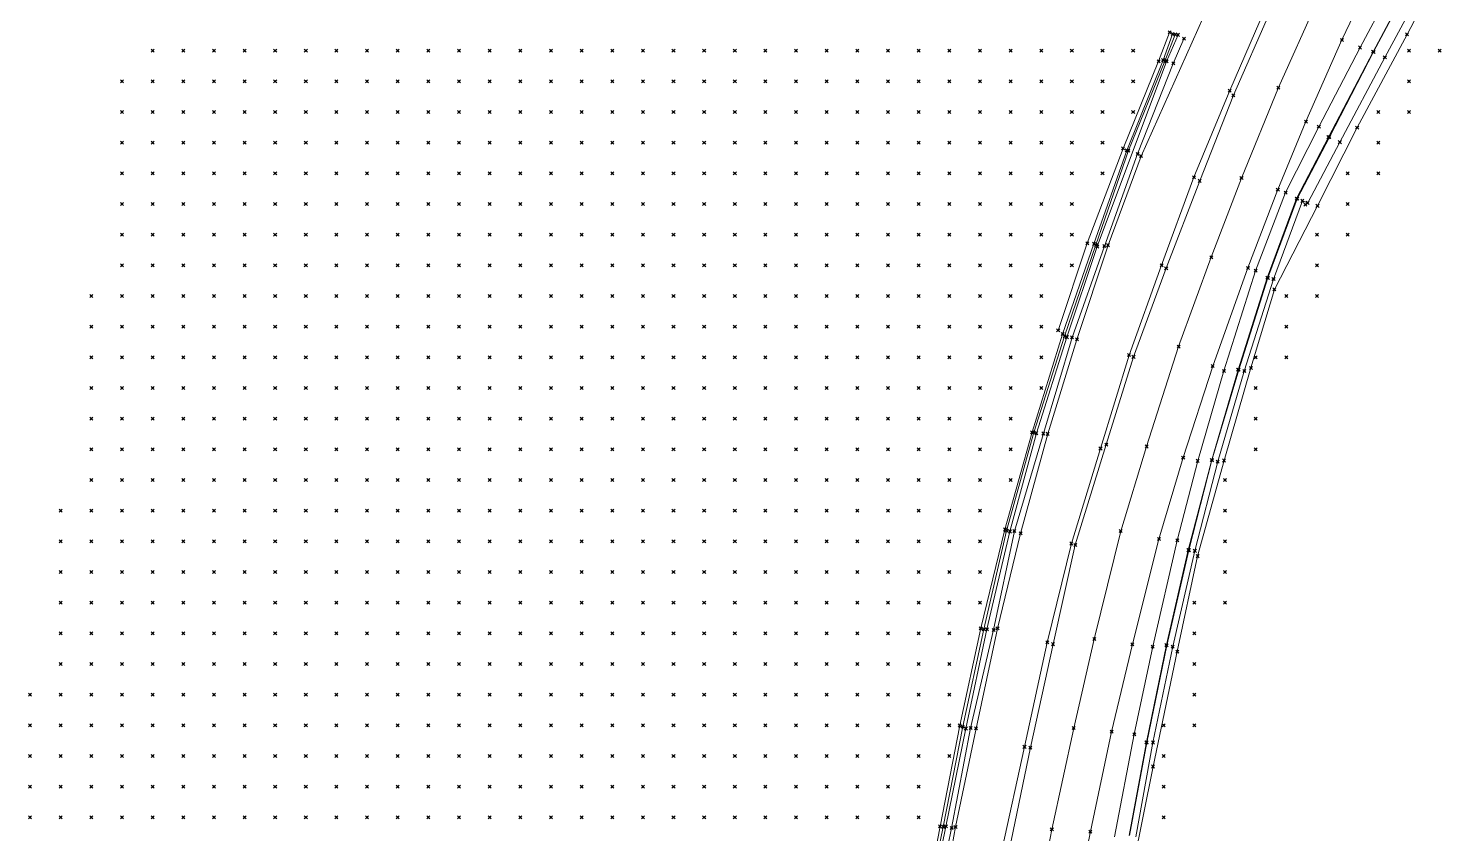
# Model space of a CAD drawing. Header units: metres. Extents: x 441556 to 446409, y 432338 to 461058.
# Drawn here: x 441587.9 to 441727.5, y 453490.2 to 453569 of the extents above; entities that cross this region are included whole.
import ezdxf

# ---------------------------------------------------------------- set-up
doc = ezdxf.new("R2010")
doc.units = ezdxf.units.M
doc.header["$MEASUREMENT"] = 0
doc.header["$PDMODE"] = 35
doc.header["$PDSIZE"] = 0.15
for name, color, linetype, lineweight in [('DTM-BRE-RevN_GRP_ CAROSABIL', 2, 'Continuous', 0), ('DTM-BRE-RevN_GRP_ACOSTAMENT', 2, 'Continuous', 0), ('DTM-BRE-RevN_GRP_AX', 2, 'Continuous', 0), ('DTM-BRE-RevN_GRP_PARAPET METALIC', 2, 'Continuous', 0), ('DTM-BRE-RevN_GRP_PARAPET NEW JERSEY', 2, 'Continuous', 0), ('DTM-BRE-RevN_GRP_SANT BETON JOS', 2, 'Continuous', 0), ('DTM-BRE-RevN_GRP_SANT BETON SUS', 2, 'Continuous', 0), ('DTM-BRE-RevN_GRP_ZID SPRIJIN JOS', 2, 'Continuous', 0), ('DTM-BRE-RevN_GRP_ZID SPRIJIN SUS', 2, 'Continuous', 0), ('DTM-NOK-RevN_LIDAR_co_lidar', 91, 'Continuous', 0), ('DTM-NOK-RevN_RTK', 32, 'Continuous', 0)]:
    doc.layers.add(name, color=color, linetype=linetype, lineweight=lineweight)

msp = doc.modelspace()

# ---------------------------------------------------------------- linework, layer by layer
at = {"layer": 'DTM-BRE-RevN_GRP_ CAROSABIL'}
for p, q in [((441716.497, 453567.84, 359.04), (441720.9, 453577.117, 358.994)), ((441702.962, 453570.106, 359.454), (441696.843, 453556.482, 359.517)), ((441712.974, 453559.852, 359.06), (441716.497, 453567.84, 359.04)), ((441710.23, 453553.204, 359.054), (441712.974, 453559.852, 359.06)), ((441696.843, 453556.482, 359.517), (441693.608, 453547.775, 359.558)), ((441707.301, 453545.543, 359.132), (441710.23, 453553.204, 359.054)), ((441693.608, 453547.775, 359.558), (441690.563, 453538.56, 359.536)), ((441703.855, 453535.948, 359.117), (441707.301, 453545.543, 359.132)), ((441690.563, 453538.56, 359.536), (441687.708, 453529.325, 359.523)), ((441700.962, 453526.995, 359.115), (441703.855, 453535.948, 359.117)), ((441687.708, 453529.325, 359.523), (441685.056, 453519.589, 359.454)), ((441698.588, 453519.03, 359.092), (441700.962, 453526.995, 359.115)), ((441685.056, 453519.589, 359.454), (441682.787, 453510.292, 359.471)), ((441695.994, 453508.745, 359.103), (441698.588, 453519.03, 359.092)), ((441682.787, 453510.292, 359.471), (441680.69, 453500.511, 359.333)), ((441693.962, 453500.194, 359.023), (441695.994, 453508.745, 359.103)), ((441680.69, 453500.511, 359.333), (441678.678, 453490.878, 359.367)), ((441691.884, 453490.428, 359.016), (441693.962, 453500.194, 359.023)), ((441678.678, 453490.878, 359.367), (441676.934, 453481.348, 359.36)), ((441690.193, 453482.129, 358.922), (441691.884, 453490.428, 359.016))]:
    msp.add_line(p, q, dxfattribs=at)
at = {"layer": 'DTM-BRE-RevN_GRP_ACOSTAMENT'}
for p, q in [((441719.557, 453566.685, 358.954), (441723.926, 453574.877, 358.939)), ((441715.186, 453558.333, 359.01), (441719.557, 453566.685, 358.954)), ((441712.064, 453552.333, 359.017), (441715.186, 453558.333, 359.01)), ((441709.194, 453544.591, 359.063), (441712.064, 453552.333, 359.017)), ((441706.347, 453535.585, 359.08), (441709.194, 453544.591, 359.063)), ((441703.766, 453526.769, 359.041), (441706.347, 453535.585, 359.08)), ((441701.468, 453517.943, 359.007), (441703.766, 453526.769, 359.041)), ((441699.32, 453508.683, 358.963), (441701.468, 453517.943, 359.007)), ((441697.375, 453499.161, 358.926), (441699.32, 453508.683, 358.963)), ((441695.691, 453490.054, 358.897), (441697.375, 453499.161, 358.926))]:
    msp.add_line(p, q, dxfattribs=at)
at = {"layer": 'DTM-BRE-RevN_GRP_AX'}
for p, q in [((441710.29, 453563.188, 359.18), (441714.031, 453571.539, 359.164)), ((441706.671, 453554.339, 359.203), (441710.29, 453563.188, 359.18)), ((441703.71, 453546.596, 359.201), (441706.671, 453554.339, 359.203)), ((441700.51, 453537.854, 359.192), (441703.71, 453546.596, 359.201)), ((441697.385, 453528.083, 359.159), (441700.51, 453537.854, 359.192)), ((441694.848, 453519.812, 359.137), (441697.385, 453528.083, 359.159)), ((441692.264, 453509.251, 359.107), (441694.848, 453519.812, 359.137)), ((441690.248, 453500.546, 359.086), (441692.264, 453509.251, 359.107)), ((441688.107, 453490.638, 359.042), (441690.248, 453500.546, 359.086)), ((441686.464, 453482.139, 359.017), (441688.107, 453490.638, 359.042))]:
    msp.add_line(p, q, dxfattribs=at)
at = {"layer": 'DTM-BRE-RevN_GRP_PARAPET METALIC'}
for p, q in [((441718.283, 453567.101, 358.986), (441723.036, 453575.961, 358.938)), ((441714.24, 453559.351, 359.013), (441718.283, 453567.101, 358.986)), ((441710.991, 453552.92, 359.037), (441714.24, 453559.351, 359.013)), ((441708.056, 453545.271, 359.091), (441710.991, 453552.92, 359.037)), ((441704.947, 453535.48, 359.08), (441708.056, 453545.271, 359.091)), ((441702.393, 453526.684, 359.077), (441704.947, 453535.48, 359.08)), ((441700.39, 453518.895, 359.045), (441702.393, 453526.684, 359.077)), ((441697.979, 453508.509, 359.019), (441700.39, 453518.895, 359.045)), ((441696.177, 453499.939, 358.963), (441697.979, 453508.509, 359.019)), ((441694.238, 453489.92, 358.93), (441696.177, 453499.939, 358.963))]:
    msp.add_line(p, q, dxfattribs=at)
at = {"layer": 'DTM-BRE-RevN_GRP_PARAPET NEW JERSEY'}
for p, q in [((441709.001, 453570.882, 359.292), (441705.526, 453562.887, 359.314)), ((441705.885, 453562.429, 359.299), (441709.445, 453570.541, 359.263)), ((441705.526, 453562.887, 359.314), (441702.017, 453554.418, 359.33)), ((441702.578, 453554.065, 359.326), (441705.885, 453562.429, 359.299)), ((441702.017, 453554.418, 359.33), (441698.85, 453545.811, 359.701)), ((441699.297, 453545.515, 359.656), (441702.578, 453554.065, 359.326)), ((441698.85, 453545.811, 359.701), (441695.664, 453537.025, 359.337)), ((441696.102, 453536.852, 359.293), (441699.297, 453545.515, 359.656)), ((441695.664, 453537.025, 359.337), (441692.868, 453527.89, 359.806)), ((441693.434, 453528.264, 359.301), (441696.102, 453536.852, 359.293)), ((441692.868, 453527.89, 359.806), (441690.022, 453518.598, 358.966)), ((441690.396, 453518.462, 358.969), (441693.434, 453528.264, 359.301)), ((441690.022, 453518.598, 358.966), (441687.654, 453508.921, 359.191)), ((441688.227, 453508.755, 359.193), (441690.396, 453518.462, 358.969)), ((441687.654, 453508.921, 359.191), (441685.432, 453498.714, 359.208)), ((441686.005, 453498.635, 359.175), (441688.227, 453508.755, 359.193)), ((441685.432, 453498.714, 359.208), (441683.26, 453488.749, 359.153)), ((441683.926, 453488.589, 359.131), (441686.005, 453498.635, 359.175))]:
    msp.add_line(p, q, dxfattribs=at)
at = {"layer": 'DTM-BRE-RevN_GRP_SANT BETON JOS'}
for p, q in [((441700.461, 453568.341, 359.296), (441699.346, 453565.745, 359.196)), ((441699.346, 453565.745, 359.196), (441692.559, 453547.634, 359.264)), ((441692.559, 453547.634, 359.264), (441689.573, 453538.774, 359.229)), ((441689.573, 453538.774, 359.229), (441686.599, 453529.387, 359.185)), ((441686.599, 453529.387, 359.185), (441684.003, 453519.768, 359.191)), ((441684.003, 453519.768, 359.191), (441681.754, 453510.206, 359.191)), ((441681.754, 453510.206, 359.191), (441679.686, 453500.502, 359.102)), ((441679.686, 453500.502, 359.102), (441677.729, 453490.932, 359.12)), ((441677.729, 453490.932, 359.12), (441675.745, 453481.274, 358.918))]:
    msp.add_line(p, q, dxfattribs=at)
at = {"layer": 'DTM-BRE-RevN_GRP_SANT BETON SUS'}
for p, q in [((441700.195, 453568.374, 359.45), (441699.18, 453565.78, 359.399)), ((441701.037, 453567.957, 359.373), (441700, 453565.548, 359.363)), ((441699.18, 453565.78, 359.399), (441695.608, 453557.015, 359.435)), ((441700, 453565.548, 359.363), (441696.506, 453556.69, 359.357)), ((441695.608, 453557.015, 359.435), (441692.421, 453547.796, 359.479)), ((441696.506, 453556.69, 359.357), (441693.254, 453547.688, 359.419)), ((441692.421, 453547.796, 359.479), (441689.359, 453538.867, 359.436)), ((441693.254, 453547.688, 359.419), (441690.089, 453538.75, 359.389)), ((441689.359, 453538.867, 359.436), (441686.331, 453529.467, 359.306)), ((441690.089, 453538.75, 359.389), (441687.285, 453529.352, 359.437)), ((441686.331, 453529.467, 359.306), (441683.679, 453519.844, 359.391)), ((441687.285, 453529.352, 359.437), (441684.445, 453519.812, 359.348)), ((441683.679, 453519.844, 359.391), (441681.45, 453510.206, 359.358)), ((441684.445, 453519.812, 359.348), (441682.406, 453510.15, 359.349)), ((441681.45, 453510.206, 359.358), (441679.383, 453500.693, 359.289)), ((441682.406, 453510.15, 359.349), (441680.161, 453500.546, 359.274)), ((441679.383, 453500.693, 359.289), (441677.481, 453490.89, 359.241)), ((441680.161, 453500.546, 359.274), (441678.299, 453490.764, 359.283)), ((441677.481, 453490.89, 359.241), (441675.432, 453481.299, 359.136)), ((441678.299, 453490.764, 359.283), (441676.331, 453481.363, 359.148))]:
    msp.add_line(p, q, dxfattribs=at)
at = {"layer": 'DTM-BRE-RevN_GRP_ZID SPRIJIN JOS'}
for p, q in [((441722.877, 453568.381, 355.11), (441727.52, 453577.179, 355.051)), ((441699.932, 453568.415, 359.448), (441699.002, 453565.881, 359.444)), ((441717.996, 453559.275, 355.076), (441722.877, 453568.381, 355.11)), ((441699.002, 453565.881, 359.444), (441695.44, 453557.047, 359.43)), ((441714.11, 453551.62, 355.192), (441717.996, 453559.275, 355.076)), ((441695.44, 453557.047, 359.43), (441692.228, 453547.904, 359.476)), ((441709.891, 453543.451, 355.913), (441714.11, 453551.62, 355.192)), ((441692.228, 453547.904, 359.476), (441689.164, 453539.079, 359.427)), ((441707.592, 453535.763, 355.817), (441709.891, 453543.451, 355.913)), ((441689.164, 453539.079, 359.427), (441686.18, 453529.474, 359.347)), ((441704.97, 453526.716, 355.865), (441707.592, 453535.763, 355.817)), ((441686.18, 453529.474, 359.347), (441683.52, 453519.968, 359.409)), ((441702.374, 453517.357, 355.681), (441704.97, 453526.716, 355.865)), ((441683.52, 453519.968, 359.409), (441681.148, 453510.311, 359.326)), ((441700.381, 453508.023, 355.143), (441702.374, 453517.357, 355.681)), ((441681.148, 453510.311, 359.326), (441679.089, 453500.799, 359.351)), ((441698.01, 453496.788, 355.215), (441700.381, 453508.023, 355.143)), ((441679.089, 453500.799, 359.351), (441677.167, 453490.934, 359.294)), ((441695.959, 453486.563, 355.182), (441698.01, 453496.788, 355.215)), ((441677.167, 453490.934, 359.294), (441673.637, 453472.448, 359.171))]:
    msp.add_line(p, q, dxfattribs=at)
at = {"layer": 'DTM-BRE-RevN_GRP_ZID SPRIJIN SUS'}
for p, q in [((441719.602, 453566.671, 359.169), (441723.951, 453574.858, 359.145)), ((441725.097, 453574.293, 359.151), (441720.7, 453566.14, 359.175)), ((441699.64, 453568.583, 360.933), (441698.556, 453565.758, 361.22)), ((441715.275, 453558.351, 359.189), (441719.602, 453566.671, 359.169)), ((441698.556, 453565.758, 361.22), (441695.085, 453557.233, 361.631)), ((441720.7, 453566.14, 359.175), (441716.295, 453557.847, 359.213)), ((441712.121, 453552.319, 359.179), (441715.275, 453558.351, 359.189)), ((441716.295, 453557.847, 359.213), (441713.152, 453551.911, 359.198)), ((441695.085, 453557.233, 361.631), (441691.577, 453547.956, 362.232)), ((441709.25, 453544.565, 359.23), (441712.121, 453552.319, 359.179)), ((441712.628, 453552.108, 359.175), (441709.804, 453544.452, 359.221)), ((441713.152, 453551.911, 359.198), (441712.628, 453552.108, 359.175)), ((441691.577, 453547.956, 362.232), (441688.728, 453539.433, 362.563)), ((441706.4, 453535.596, 359.205), (441709.25, 453544.565, 359.23)), ((441709.804, 453544.452, 359.221), (441706.943, 453535.458, 359.215)), ((441703.78, 453526.733, 359.183), (441706.4, 453535.596, 359.205)), ((441706.943, 453535.458, 359.215), (441704.343, 453526.607, 359.172)), ((441701.527, 453517.944, 359.152), (441703.78, 453526.733, 359.183)), ((441704.343, 453526.607, 359.172), (441702.102, 453517.877, 359.154)), ((441699.358, 453508.632, 359.134), (441701.527, 453517.944, 359.152)), ((441702.102, 453517.877, 359.154), (441699.941, 453508.517, 359.135)), ((441697.396, 453499.135, 359.081), (441699.358, 453508.632, 359.134)), ((441699.941, 453508.517, 359.135), (441698.009, 453499.135, 359.124)), ((441695.711, 453490.043, 359.114), (441697.396, 453499.135, 359.081)), ((441698.009, 453499.135, 359.124), (441696.314, 453489.906, 359.117))]:
    msp.add_line(p, q, dxfattribs=at)
at = {"layer": 'DTM-NOK-RevN_LIDAR_co_lidar'}
for p in [(441600.088, 453566.804, 435.818), (441603.087, 453566.804, 433.424), (441606.087, 453566.804, 430.853), (441609.086, 453566.804, 428.415), (441612.085, 453566.804, 425.805), (441615.085, 453566.804, 423.081), (441618.084, 453566.804, 420.482), (441621.083, 453566.804, 417.955), (441624.083, 453566.804, 416.077), (441627.082, 453566.804, 412.821), (441630.081, 453566.804, 410.136), (441633.081, 453566.804, 407.99), (441636.08, 453566.804, 404.647), (441639.079, 453566.804, 400.775), (441642.079, 453566.804, 398.36), (441645.078, 453566.804, 395.87), (441648.078, 453566.804, 393.736), (441651.077, 453566.804, 391.645), (441654.076, 453566.804, 389.333), (441657.076, 453566.804, 387.111), (441660.075, 453566.804, 385.078), (441663.074, 453566.804, 383.077), (441666.074, 453566.804, 381.085), (441669.073, 453566.804, 379.14), (441672.072, 453566.804, 377.201), (441675.072, 453566.804, 375.18), (441678.071, 453566.804, 373.007), (441681.07, 453566.804, 370.992), (441684.07, 453566.804, 369.209), (441687.069, 453566.804, 367.187), (441690.068, 453566.804, 365.324), (441693.068, 453566.804, 363.5), (441696.067, 453566.804, 361.955), (441723.061, 453566.804, 355.68), (441726.06, 453566.804, 354.916), (441597.089, 453563.805, 437.537), (441600.088, 453563.805, 435.259), (441603.087, 453563.805, 432.875), (441606.087, 453563.805, 430.282), (441609.086, 453563.805, 427.992), (441612.085, 453563.805, 425.64), (441615.085, 453563.805, 423.411), (441618.084, 453563.805, 421.396), (441621.083, 453563.805, 418.619), (441624.083, 453563.805, 416.887), (441627.082, 453563.805, 412.605), (441630.081, 453563.805, 409.691), (441633.081, 453563.805, 407.767), (441636.08, 453563.805, 404.493), (441639.079, 453563.805, 400.686), (441642.079, 453563.805, 398.319), (441645.078, 453563.805, 395.911), (441648.078, 453563.805, 393.563), (441651.077, 453563.805, 391.158), (441654.076, 453563.805, 388.799), (441657.076, 453563.805, 386.643), (441660.075, 453563.805, 384.538), (441663.074, 453563.805, 382.412), (441666.074, 453563.805, 380.344), (441669.073, 453563.805, 378.38), (441672.072, 453563.805, 376.511), (441675.072, 453563.805, 374.596), (441678.071, 453563.805, 372.723), (441681.07, 453563.805, 370.99), (441684.07, 453563.805, 369.255), (441687.069, 453563.805, 367.385), (441690.068, 453563.805, 365.699), (441693.068, 453563.805, 363.627), (441696.067, 453563.805, 361.763), (441723.061, 453563.805, 354.997), (441597.089, 453560.805, 436.955), (441600.088, 453560.805, 434.549), (441603.087, 453560.805, 432.069), (441606.087, 453560.805, 429.735), (441609.086, 453560.805, 427.532), (441612.085, 453560.805, 425.3), (441615.085, 453560.805, 423.186), (441618.084, 453560.805, 420.989), (441621.083, 453560.805, 418.587), (441624.083, 453560.805, 417.061), (441627.082, 453560.805, 412.727), (441630.081, 453560.805, 410.183), (441633.081, 453560.805, 408.333), (441636.08, 453560.805, 405.749), (441639.079, 453560.805, 401.881), (441642.079, 453560.805, 399.731), (441645.078, 453560.805, 397.108), (441648.078, 453560.805, 394.353), (441651.077, 453560.805, 391.621), (441654.076, 453560.805, 389.202), (441657.076, 453560.805, 387.035), (441660.075, 453560.805, 384.805), (441663.074, 453560.805, 382.592), (441666.074, 453560.805, 380.431), (441669.073, 453560.805, 378.249), (441672.072, 453560.805, 376.231), (441675.072, 453560.805, 374.319), (441678.071, 453560.805, 372.52), (441681.07, 453560.805, 370.829), (441684.07, 453560.805, 369.205), (441687.069, 453560.805, 367.614), (441690.068, 453560.805, 365.997), (441693.068, 453560.805, 363.298), (441696.067, 453560.805, 361.113), (441720.062, 453560.805, 355.442), (441723.061, 453560.805, 354.845), (441597.089, 453557.806, 436.646), (441600.088, 453557.806, 434.271), (441603.087, 453557.806, 431.845), (441606.087, 453557.806, 429.535), (441609.086, 453557.806, 427.127), (441612.085, 453557.806, 424.953), (441615.085, 453557.806, 422.977), (441618.084, 453557.806, 420.898), (441621.083, 453557.806, 418.309), (441624.083, 453557.806, 415.529), (441627.082, 453557.806, 413.392), (441630.081, 453557.806, 410.35), (441633.081, 453557.806, 408.216), (441636.08, 453557.806, 405.894), (441639.079, 453557.806, 403.085), (441642.079, 453557.806, 400.189), (441645.078, 453557.806, 397.379), (441648.078, 453557.806, 394.488), (441651.077, 453557.806, 391.788), (441654.076, 453557.806, 389.417), (441657.076, 453557.806, 387.198), (441660.075, 453557.806, 384.966), (441663.074, 453557.806, 382.855), (441666.074, 453557.806, 380.629), (441669.073, 453557.806, 378.233), (441672.072, 453557.806, 376.155), (441675.072, 453557.806, 374.026), (441678.071, 453557.806, 372.179), (441681.07, 453557.806, 370.386), (441684.07, 453557.806, 368.667), (441687.069, 453557.806, 367.043), (441690.068, 453557.806, 365.553), (441693.068, 453557.806, 362.912), (441720.062, 453557.806, 354.919), (441597.089, 453554.807, 436.666), (441600.088, 453554.807, 434.12), (441603.087, 453554.807, 431.546), (441606.087, 453554.807, 429.075), (441609.086, 453554.807, 426.82), (441612.085, 453554.807, 424.719), (441615.085, 453554.807, 422.526), (441618.084, 453554.807, 420.269), (441621.083, 453554.807, 418.335), (441624.083, 453554.807, 415.646), (441627.082, 453554.807, 412.378), (441630.081, 453554.807, 409.83), (441633.081, 453554.807, 407.824), (441636.08, 453554.807, 405.113), (441639.079, 453554.807, 402.21), (441642.079, 453554.807, 399.423), (441645.078, 453554.807, 396.621), (441648.078, 453554.807, 393.871), (441651.077, 453554.807, 391.391), (441654.076, 453554.807, 389.138), (441657.076, 453554.807, 386.812), (441660.075, 453554.807, 384.458), (441663.074, 453554.807, 382.282), (441666.074, 453554.807, 380.137), (441669.073, 453554.807, 377.947), (441672.072, 453554.807, 375.846), (441675.072, 453554.807, 373.697), (441678.071, 453554.807, 371.662), (441681.07, 453554.807, 369.641), (441684.07, 453554.807, 367.819), (441687.069, 453554.807, 366.306), (441690.068, 453554.807, 364.846), (441693.068, 453554.807, 361.988), (441717.062, 453554.807, 355.413), (441720.062, 453554.807, 354.809), (441597.089, 453551.807, 436.867), (441600.088, 453551.807, 434.255), (441603.087, 453551.807, 431.788), (441606.087, 453551.807, 429.135), (441609.086, 453551.807, 426.662), (441612.085, 453551.807, 424.484), (441615.085, 453551.807, 421.97), (441618.084, 453551.807, 419.615), (441621.083, 453551.807, 417.436), (441624.083, 453551.807, 414.299), (441627.082, 453551.807, 411.769), (441630.081, 453551.807, 409.188), (441633.081, 453551.807, 406.964), (441636.08, 453551.807, 404.168), (441639.079, 453551.807, 401.438), (441642.079, 453551.807, 398.549), (441645.078, 453551.807, 395.844), (441648.078, 453551.807, 393.394), (441651.077, 453551.807, 391.002), (441654.076, 453551.807, 388.719), (441657.076, 453551.807, 386.404), (441660.075, 453551.807, 384.11), (441663.074, 453551.807, 381.863), (441666.074, 453551.807, 379.713), (441669.073, 453551.807, 377.658), (441672.072, 453551.807, 375.412), (441675.072, 453551.807, 373.242), (441678.071, 453551.807, 371.073), (441681.07, 453551.807, 368.993), (441684.07, 453551.807, 367.1), (441687.069, 453551.807, 365.613), (441690.068, 453551.807, 363.946), (441717.062, 453551.807, 354.918), (441597.089, 453548.808, 436.853), (441600.088, 453548.808, 434.231), (441603.087, 453548.808, 431.767), (441606.087, 453548.808, 429.006), (441609.086, 453548.808, 426.556), (441612.085, 453548.808, 424.246), (441615.085, 453548.808, 421.958), (441618.084, 453548.808, 419.552), (441621.083, 453548.808, 416.72), (441624.083, 453548.808, 414.213), (441627.082, 453548.808, 411.759), (441630.081, 453548.808, 408.944), (441633.081, 453548.808, 406.449), (441636.08, 453548.808, 403.463), (441639.079, 453548.808, 400.469), (441642.079, 453548.808, 397.871), (441645.078, 453548.808, 395.257), (441648.078, 453548.808, 392.713), (441651.077, 453548.808, 390.502), (441654.076, 453548.808, 388.225), (441657.076, 453548.808, 385.945), (441660.075, 453548.808, 383.678), (441663.074, 453548.808, 381.486), (441666.074, 453548.808, 379.471), (441669.073, 453548.808, 377.278), (441672.072, 453548.808, 374.943), (441675.072, 453548.808, 372.821), (441678.071, 453548.808, 370.552), (441681.07, 453548.808, 368.466), (441684.07, 453548.808, 366.68), (441687.069, 453548.808, 364.821), (441690.068, 453548.808, 363.09), (441714.063, 453548.808, 355.553), (441717.062, 453548.808, 354.901), (441597.089, 453545.809, 436.938), (441600.088, 453545.809, 434.298), (441603.087, 453545.809, 431.419), (441606.087, 453545.809, 428.606), (441609.086, 453545.809, 426.212), (441612.085, 453545.809, 423.948), (441615.085, 453545.809, 421.6), (441618.084, 453545.809, 419.03), (441621.083, 453545.809, 415.998), (441624.083, 453545.809, 413.12), (441627.082, 453545.809, 411.11), (441630.081, 453545.809, 408.296), (441633.081, 453545.809, 405.617), (441636.08, 453545.809, 403.023), (441639.079, 453545.809, 400.064), (441642.079, 453545.809, 397.612), (441645.078, 453545.809, 394.785), (441648.078, 453545.809, 392.472), (441651.077, 453545.809, 390.21), (441654.076, 453545.809, 387.809), (441657.076, 453545.809, 385.408), (441660.075, 453545.809, 383.192), (441663.074, 453545.809, 380.979), (441666.074, 453545.809, 378.816), (441669.073, 453545.809, 376.756), (441672.072, 453545.809, 374.451), (441675.072, 453545.809, 372.412), (441678.071, 453545.809, 370.203), (441681.07, 453545.809, 368.202), (441684.07, 453545.809, 366.228), (441687.069, 453545.809, 364.327), (441690.068, 453545.809, 361.428), (441714.063, 453545.809, 355.163), (441594.089, 453542.809, 439.535), (441597.089, 453542.809, 436.96), (441600.088, 453542.809, 434.111), (441603.087, 453542.809, 431.617), (441606.087, 453542.809, 428.966), (441609.086, 453542.809, 426.019), (441612.085, 453542.809, 423.586), (441615.085, 453542.809, 421.251), (441618.084, 453542.809, 418.666), (441621.083, 453542.809, 415.827), (441624.083, 453542.809, 412.863), (441627.082, 453542.809, 410.782), (441630.081, 453542.809, 408.131), (441633.081, 453542.809, 405.705), (441636.08, 453542.809, 402.731), (441639.079, 453542.809, 400.095), (441642.079, 453542.809, 397.216), (441645.078, 453542.809, 394.419), (441648.078, 453542.809, 391.96), (441651.077, 453542.809, 389.633), (441654.076, 453542.809, 387.474), (441657.076, 453542.809, 385.229), (441660.075, 453542.809, 382.922), (441663.074, 453542.809, 380.7), (441666.074, 453542.809, 378.439), (441669.073, 453542.809, 376.188), (441672.072, 453542.809, 374.057), (441675.072, 453542.809, 371.923), (441678.071, 453542.809, 369.733), (441681.07, 453542.809, 367.661), (441684.07, 453542.809, 365.893), (441687.069, 453542.809, 363.966), (441711.064, 453542.809, 355.871), (441714.063, 453542.809, 354.983), (441594.089, 453539.81, 439.431), (441597.089, 453539.81, 436.787), (441600.088, 453539.81, 434.105), (441603.087, 453539.81, 431.323), (441606.087, 453539.81, 428.813), (441609.086, 453539.81, 426.1), (441612.085, 453539.81, 423.414), (441615.085, 453539.81, 421.269), (441618.084, 453539.81, 419.57), (441621.083, 453539.81, 416.319), (441624.083, 453539.81, 411.744), (441627.082, 453539.81, 410.489), (441630.081, 453539.81, 407.93), (441633.081, 453539.81, 405.001), (441636.08, 453539.81, 402.495), (441639.079, 453539.81, 399.857), (441642.079, 453539.81, 397.272), (441645.078, 453539.81, 394.267), (441648.078, 453539.81, 391.679), (441651.077, 453539.81, 389.326), (441654.076, 453539.81, 386.96), (441657.076, 453539.81, 384.557), (441660.075, 453539.81, 382.235), (441663.074, 453539.81, 380.045), (441666.074, 453539.81, 377.946), (441669.073, 453539.81, 375.865), (441672.072, 453539.81, 373.707), (441675.072, 453539.81, 371.555), (441678.071, 453539.81, 369.334), (441681.07, 453539.81, 367.346), (441684.07, 453539.81, 365.462), (441687.069, 453539.81, 363.5), (441711.064, 453539.81, 355.413), (441594.089, 453536.811, 439.549), (441597.089, 453536.811, 437.226), (441600.088, 453536.811, 434.929), (441603.087, 453536.811, 431.92), (441606.087, 453536.811, 429.091), (441609.086, 453536.811, 426.543), (441612.085, 453536.811, 423.655), (441615.085, 453536.811, 420.853), (441618.084, 453536.811, 418.825), (441621.083, 453536.811, 415.232), (441624.083, 453536.811, 412.165), (441627.082, 453536.811, 410.167), (441630.081, 453536.811, 407.611), (441633.081, 453536.811, 404.816), (441636.08, 453536.811, 401.992), (441639.079, 453536.811, 399.354), (441642.079, 453536.811, 397.004), (441645.078, 453536.811, 394.278), (441648.078, 453536.811, 391.621), (441651.077, 453536.811, 389.156), (441654.076, 453536.811, 386.653), (441657.076, 453536.811, 384.134), (441660.075, 453536.811, 381.752), (441663.074, 453536.811, 379.555), (441666.074, 453536.811, 377.434), (441669.073, 453536.811, 375.295), (441672.072, 453536.811, 373.154), (441675.072, 453536.811, 370.986), (441678.071, 453536.811, 368.907), (441681.07, 453536.811, 366.808), (441684.07, 453536.811, 364.887), (441687.069, 453536.811, 362.481), (441708.064, 453536.811, 356.323), (441711.064, 453536.811, 355.134), (441594.089, 453533.811, 439.792), (441597.089, 453533.811, 437.402), (441600.088, 453533.811, 435.088), (441603.087, 453533.811, 432.129), (441606.087, 453533.811, 429.125), (441609.086, 453533.811, 426.647), (441612.085, 453533.811, 423.917), (441615.085, 453533.811, 421.165), (441618.084, 453533.811, 417.476), (441621.083, 453533.811, 415.035), (441624.083, 453533.811, 412.287), (441627.082, 453533.811, 409.756), (441630.081, 453533.811, 407.123), (441633.081, 453533.811, 404.191), (441636.08, 453533.811, 401.576), (441639.079, 453533.811, 398.964), (441642.079, 453533.811, 396.343), (441645.078, 453533.811, 393.967), (441648.078, 453533.811, 391.512), (441651.077, 453533.811, 388.981), (441654.076, 453533.811, 386.472), (441657.076, 453533.811, 383.969), (441660.075, 453533.811, 381.495), (441663.074, 453533.811, 379.142), (441666.074, 453533.811, 376.86), (441669.073, 453533.811, 374.591), (441672.072, 453533.811, 372.417), (441675.072, 453533.811, 370.331), (441678.071, 453533.811, 368.389), (441681.07, 453533.811, 366.255), (441684.07, 453533.811, 363.905), (441687.069, 453533.811, 360.782), (441708.064, 453533.811, 355.906), (441594.089, 453530.812, 440.23), (441597.089, 453530.812, 438.02), (441600.088, 453530.812, 435.751), (441603.087, 453530.812, 432.893), (441606.087, 453530.812, 430.018), (441609.086, 453530.812, 427.255), (441612.085, 453530.812, 424.06), (441615.085, 453530.812, 421.188), (441618.084, 453530.812, 418.712), (441621.083, 453530.812, 414.686), (441624.083, 453530.812, 411.879), (441627.082, 453530.812, 409.469), (441630.081, 453530.812, 406.965), (441633.081, 453530.812, 404.079), (441636.08, 453530.812, 401.316), (441639.079, 453530.812, 398.611), (441642.079, 453530.812, 395.989), (441645.078, 453530.812, 393.501), (441648.078, 453530.812, 391.061), (441651.077, 453530.812, 388.511), (441654.076, 453530.812, 386.168), (441657.076, 453530.812, 383.644), (441660.075, 453530.812, 381.076), (441663.074, 453530.812, 378.681), (441666.074, 453530.812, 376.214), (441669.073, 453530.812, 373.846), (441672.072, 453530.812, 371.705), (441675.072, 453530.812, 369.622), (441678.071, 453530.812, 367.652), (441681.07, 453530.812, 365.726), (441684.07, 453530.812, 363.288), (441708.064, 453530.812, 355.497), (441594.089, 453527.812, 440.072), (441597.089, 453527.812, 437.835), (441600.088, 453527.812, 435.78), (441603.087, 453527.812, 433.466), (441606.087, 453527.812, 430.85), (441609.086, 453527.812, 428.104), (441612.085, 453527.812, 425.108), (441615.085, 453527.812, 421.761), (441618.084, 453527.812, 418.9), (441621.083, 453527.812, 415.394), (441624.083, 453527.812, 413.184), (441627.082, 453527.812, 409.47), (441630.081, 453527.812, 406.847), (441633.081, 453527.812, 403.74), (441636.08, 453527.812, 401.106), (441639.079, 453527.812, 398.387), (441642.079, 453527.812, 395.678), (441645.078, 453527.812, 393.038), (441648.078, 453527.812, 390.489), (441651.077, 453527.812, 387.943), (441654.076, 453527.812, 385.742), (441657.076, 453527.812, 383.088), (441660.075, 453527.812, 380.408), (441663.074, 453527.812, 378.045), (441666.074, 453527.812, 375.473), (441669.073, 453527.812, 373.062), (441672.072, 453527.812, 370.977), (441675.072, 453527.812, 368.94), (441678.071, 453527.812, 366.922), (441681.07, 453527.812, 364.969), (441684.07, 453527.812, 362.58), (441708.064, 453527.812, 355.126), (441594.089, 453524.813, 439.99), (441597.089, 453524.813, 437.775), (441600.088, 453524.813, 435.736), (441603.087, 453524.813, 433.655), (441606.087, 453524.813, 431.337), (441609.086, 453524.813, 428.763), (441612.085, 453524.813, 425.886), (441615.085, 453524.813, 421.956), (441618.084, 453524.813, 419.108), (441621.083, 453524.813, 415.192), (441624.083, 453524.813, 413.22), (441627.082, 453524.813, 409.47), (441630.081, 453524.813, 406.811), (441633.081, 453524.813, 403.677), (441636.08, 453524.813, 400.965), (441639.079, 453524.813, 398.057), (441642.079, 453524.813, 395.341), (441645.078, 453524.813, 392.511), (441648.078, 453524.813, 389.8), (441651.077, 453524.813, 387.275), (441654.076, 453524.813, 384.98), (441657.076, 453524.813, 382.405), (441660.075, 453524.813, 379.824), (441663.074, 453524.813, 377.467), (441666.074, 453524.813, 374.931), (441669.073, 453524.813, 372.465), (441672.072, 453524.813, 370.373), (441675.072, 453524.813, 368.301), (441678.071, 453524.813, 366.316), (441681.07, 453524.813, 364.034), (441684.07, 453524.813, 361.048), (441705.065, 453524.813, 355.906), (441591.09, 453521.814, 442.284), (441594.089, 453521.814, 440.06), (441597.089, 453521.814, 437.951), (441600.088, 453521.814, 435.834), (441603.087, 453521.814, 433.511), (441606.087, 453521.814, 431.159), (441609.086, 453521.814, 428.479), (441612.085, 453521.814, 425.61), (441615.085, 453521.814, 422.282), (441618.084, 453521.814, 419.311), (441621.083, 453521.814, 415.602), (441624.083, 453521.814, 413.034), (441627.082, 453521.814, 409.391), (441630.081, 453521.814, 406.798), (441633.081, 453521.814, 403.557), (441636.08, 453521.814, 400.621), (441639.079, 453521.814, 397.794), (441642.079, 453521.814, 394.999), (441645.078, 453521.814, 392.056), (441648.078, 453521.814, 389.08), (441651.077, 453521.814, 386.621), (441654.076, 453521.814, 384.243), (441657.076, 453521.814, 381.684), (441660.075, 453521.814, 379.238), (441663.074, 453521.814, 376.91), (441666.074, 453521.814, 374.555), (441669.073, 453521.814, 372.276), (441672.072, 453521.814, 370.079), (441675.072, 453521.814, 367.865), (441678.071, 453521.814, 365.656), (441681.07, 453521.814, 363.149), (441705.065, 453521.814, 355.566), (441591.09, 453518.814, 441.98), (441594.089, 453518.814, 439.767), (441597.089, 453518.814, 437.551), (441600.088, 453518.814, 435.289), (441603.087, 453518.814, 432.859), (441606.087, 453518.814, 430.512), (441609.086, 453518.814, 427.98), (441612.085, 453518.814, 425.185), (441615.085, 453518.814, 421.549), (441618.084, 453518.814, 418.849), (441621.083, 453518.814, 415.96), (441624.083, 453518.814, 413.133), (441627.082, 453518.814, 409.847), (441630.081, 453518.814, 406.992), (441633.081, 453518.814, 403.532), (441636.08, 453518.814, 400.531), (441639.079, 453518.814, 397.536), (441642.079, 453518.814, 394.609), (441645.078, 453518.814, 391.72), (441648.078, 453518.814, 388.819), (441651.077, 453518.814, 386.215), (441654.076, 453518.814, 383.634), (441657.076, 453518.814, 381.122), (441660.075, 453518.814, 378.766), (441663.074, 453518.814, 376.414), (441666.074, 453518.814, 374.125), (441669.073, 453518.814, 371.904), (441672.072, 453518.814, 369.621), (441675.072, 453518.814, 367.39), (441678.071, 453518.814, 365.03), (441681.07, 453518.814, 362.574), (441705.065, 453518.814, 355.286), (441591.09, 453515.815, 441.446), (441594.089, 453515.815, 439.213), (441597.089, 453515.815, 436.791), (441600.088, 453515.815, 434.538), (441603.087, 453515.815, 432.228), (441606.087, 453515.815, 429.781), (441609.086, 453515.815, 427.467), (441612.085, 453515.815, 424.88), (441615.085, 453515.815, 421.492), (441618.084, 453515.815, 418.804), (441621.083, 453515.815, 416.263), (441624.083, 453515.815, 412.925), (441627.082, 453515.815, 410.244), (441630.081, 453515.815, 406.813), (441633.081, 453515.815, 403.725), (441636.08, 453515.815, 400.377), (441639.079, 453515.815, 397.3), (441642.079, 453515.815, 394.434), (441645.078, 453515.815, 391.696), (441648.078, 453515.815, 388.958), (441651.077, 453515.815, 386.229), (441654.076, 453515.815, 383.492), (441657.076, 453515.815, 380.876), (441660.075, 453515.815, 378.347), (441663.074, 453515.815, 375.844), (441666.074, 453515.815, 373.457), (441669.073, 453515.815, 371.169), (441672.072, 453515.815, 368.889), (441675.072, 453515.815, 366.578), (441678.071, 453515.815, 364.273), (441681.07, 453515.815, 361.838), (441705.065, 453515.815, 355.115), (441591.09, 453512.816, 440.772), (441594.089, 453512.816, 438.461), (441597.089, 453512.816, 435.861), (441600.088, 453512.816, 433.515), (441603.087, 453512.816, 431.33), (441606.087, 453512.816, 428.818), (441609.086, 453512.816, 426.595), (441612.085, 453512.816, 424.37), (441615.085, 453512.816, 421.663), (441618.084, 453512.816, 418.972), (441621.083, 453512.816, 415.976), (441624.083, 453512.816, 413.116), (441627.082, 453512.816, 410.116), (441630.081, 453512.816, 406.857), (441633.081, 453512.816, 403.912), (441636.08, 453512.816, 400.332), (441639.079, 453512.816, 397.285), (441642.079, 453512.816, 394.442), (441645.078, 453512.816, 391.843), (441648.078, 453512.816, 389.176), (441651.077, 453512.816, 386.389), (441654.076, 453512.816, 383.598), (441657.076, 453512.816, 380.829), (441660.075, 453512.816, 378.151), (441663.074, 453512.816, 375.543), (441666.074, 453512.816, 373.06), (441669.073, 453512.816, 370.723), (441672.072, 453512.816, 368.219), (441675.072, 453512.816, 365.682), (441678.071, 453512.816, 363.381), (441681.07, 453512.816, 360.868), (441702.066, 453512.816, 355.8), (441705.065, 453512.816, 355.043), (441591.09, 453509.816, 439.99), (441594.089, 453509.816, 437.474), (441597.089, 453509.816, 434.964), (441600.088, 453509.816, 432.363), (441603.087, 453509.816, 429.753), (441606.087, 453509.816, 427.357), (441609.086, 453509.816, 425.308), (441612.085, 453509.816, 423.297), (441615.085, 453509.816, 420.888), (441618.084, 453509.816, 418.578), (441621.083, 453509.816, 415.74), (441624.083, 453509.816, 413.545), (441627.082, 453509.816, 409.585), (441630.081, 453509.816, 406.829), (441633.081, 453509.816, 403.805), (441636.08, 453509.816, 400.556), (441639.079, 453509.816, 397.52), (441642.079, 453509.816, 394.607), (441645.078, 453509.816, 391.981), (441648.078, 453509.816, 389.248), (441651.077, 453509.816, 386.447), (441654.076, 453509.816, 383.616), (441657.076, 453509.816, 380.828), (441660.075, 453509.816, 378.181), (441663.074, 453509.816, 375.618), (441666.074, 453509.816, 373.185), (441669.073, 453509.816, 370.742), (441672.072, 453509.816, 367.971), (441675.072, 453509.816, 365.286), (441678.071, 453509.816, 362.629), (441702.066, 453509.816, 355.56), (441591.09, 453506.817, 438.987), (441594.089, 453506.817, 436.241), (441597.089, 453506.817, 433.911), (441600.088, 453506.817, 431.221), (441603.087, 453506.817, 427.993), (441606.087, 453506.817, 425.707), (441609.086, 453506.817, 423.721), (441612.085, 453506.817, 421.679), (441615.085, 453506.817, 419.743), (441618.084, 453506.817, 417.492), (441621.083, 453506.817, 415.636), (441624.083, 453506.817, 412.626), (441627.082, 453506.817, 408.951), (441630.081, 453506.817, 406.255), (441633.081, 453506.817, 403.288), (441636.08, 453506.817, 400.456), (441639.079, 453506.817, 397.53), (441642.079, 453506.817, 394.833), (441645.078, 453506.817, 392.124), (441648.078, 453506.817, 389.215), (441651.077, 453506.817, 386.325), (441654.076, 453506.817, 383.484), (441657.076, 453506.817, 380.693), (441660.075, 453506.817, 378.046), (441663.074, 453506.817, 375.552), (441666.074, 453506.817, 373.095), (441669.073, 453506.817, 370.506), (441672.072, 453506.817, 367.711), (441675.072, 453506.817, 364.899), (441678.071, 453506.817, 362.042), (441702.066, 453506.817, 355.364), (441588.091, 453503.818, 440.98), (441591.09, 453503.818, 437.907), (441594.089, 453503.818, 434.961), (441597.089, 453503.818, 432.437), (441600.088, 453503.818, 429.75), (441603.087, 453503.818, 426.648), (441606.087, 453503.818, 424.437), (441609.086, 453503.818, 422.238), (441612.085, 453503.818, 420.175), (441615.085, 453503.818, 418.335), (441618.084, 453503.818, 416.035), (441621.083, 453503.818, 414.563), (441624.083, 453503.818, 411.497), (441627.082, 453503.818, 408.16), (441630.081, 453503.818, 405.551), (441633.081, 453503.818, 402.567), (441636.08, 453503.818, 400.018), (441639.079, 453503.818, 397.336), (441642.079, 453503.818, 394.78), (441645.078, 453503.818, 392.134), (441648.078, 453503.818, 389.205), (441651.077, 453503.818, 386.212), (441654.076, 453503.818, 383.201), (441657.076, 453503.818, 380.312), (441660.075, 453503.818, 377.686), (441663.074, 453503.818, 375.121), (441666.074, 453503.818, 372.485), (441669.073, 453503.818, 369.782), (441672.072, 453503.818, 366.891), (441675.072, 453503.818, 364.078), (441678.071, 453503.818, 361.525), (441702.066, 453503.818, 355.214), (441588.091, 453500.818, 440.422), (441591.09, 453500.818, 437.124), (441594.089, 453500.818, 433.904), (441597.089, 453500.818, 431.01), (441600.088, 453500.818, 428.251), (441603.087, 453500.818, 425.554), (441606.087, 453500.818, 423.313), (441609.086, 453500.818, 421.08), (441612.085, 453500.818, 419.077), (441615.085, 453500.818, 417.034), (441618.084, 453500.818, 414.994), (441621.083, 453500.818, 413.424), (441624.083, 453500.818, 411.353), (441627.082, 453500.818, 407.229), (441630.081, 453500.818, 404.757), (441633.081, 453500.818, 402.142), (441636.08, 453500.818, 399.89), (441639.079, 453500.818, 397.294), (441642.079, 453500.818, 394.402), (441645.078, 453500.818, 391.784), (441648.078, 453500.818, 389.092), (441651.077, 453500.818, 386.306), (441654.076, 453500.818, 382.909), (441657.076, 453500.818, 379.805), (441660.075, 453500.818, 377.175), (441663.074, 453500.818, 374.455), (441666.074, 453500.818, 371.755), (441669.073, 453500.818, 368.96), (441672.072, 453500.818, 366.018), (441675.072, 453500.818, 363.452), (441678.071, 453500.818, 361.016), (441699.066, 453500.818, 355.719), (441702.066, 453500.818, 355.057), (441588.091, 453497.819, 439.409), (441591.09, 453497.819, 436.176), (441594.089, 453497.819, 432.866), (441597.089, 453497.819, 429.761), (441600.088, 453497.819, 426.978), (441603.087, 453497.819, 424.404), (441606.087, 453497.819, 421.883), (441609.086, 453497.819, 419.867), (441612.085, 453497.819, 417.926), (441615.085, 453497.819, 416.11), (441618.084, 453497.819, 414.199), (441621.083, 453497.819, 412.188), (441624.083, 453497.819, 409.839), (441627.082, 453497.819, 406.966), (441630.081, 453497.819, 404.597), (441633.081, 453497.819, 402.3), (441636.08, 453497.819, 400.09), (441639.079, 453497.819, 397.163), (441642.079, 453497.819, 393.923), (441645.078, 453497.819, 391.115), (441648.078, 453497.819, 388.672), (441651.077, 453497.819, 385.972), (441654.076, 453497.819, 382.614), (441657.076, 453497.819, 379.351), (441660.075, 453497.819, 376.456), (441663.074, 453497.819, 373.687), (441666.074, 453497.819, 370.927), (441669.073, 453497.819, 368.111), (441672.072, 453497.819, 365.442), (441675.072, 453497.819, 362.796), (441678.071, 453497.819, 360.316), (441699.066, 453497.819, 355.606), (441588.091, 453494.82, 438.205), (441591.09, 453494.82, 435.134), (441594.089, 453494.82, 432.09), (441597.089, 453494.82, 429.134), (441600.088, 453494.82, 426.451), (441603.087, 453494.82, 423.891), (441606.087, 453494.82, 420.936), (441609.086, 453494.82, 418.748), (441612.085, 453494.82, 416.672), (441615.085, 453494.82, 414.916), (441618.084, 453494.82, 413.343), (441621.083, 453494.82, 410.993), (441624.083, 453494.82, 408.79), (441627.082, 453494.82, 406.568), (441630.081, 453494.82, 404.364), (441633.081, 453494.82, 402.72), (441636.08, 453494.82, 399.787), (441639.079, 453494.82, 397.496), (441642.079, 453494.82, 393.604), (441645.078, 453494.82, 390.419), (441648.078, 453494.82, 387.747), (441651.077, 453494.82, 385.068), (441654.076, 453494.82, 382.319), (441657.076, 453494.82, 379.168), (441660.075, 453494.82, 375.993), (441663.074, 453494.82, 373.14), (441666.074, 453494.82, 370.371), (441669.073, 453494.82, 367.671), (441672.072, 453494.82, 365.03), (441675.072, 453494.82, 362.204), (441699.066, 453494.82, 355.392), (441588.091, 453491.82, 436.869), (441591.09, 453491.82, 434.081), (441594.089, 453491.82, 431.164), (441597.089, 453491.82, 428.277), (441600.088, 453491.82, 425.705), (441603.087, 453491.82, 422.831), (441606.087, 453491.82, 419.982), (441609.086, 453491.82, 417.506), (441612.085, 453491.82, 415.467), (441615.085, 453491.82, 413.613), (441618.084, 453491.82, 412.38), (441621.083, 453491.82, 410.423), (441624.083, 453491.82, 408.071), (441627.082, 453491.82, 405.742), (441630.081, 453491.82, 404.074), (441633.081, 453491.82, 402.877), (441636.08, 453491.82, 398.501), (441639.079, 453491.82, 396.642), (441642.079, 453491.82, 392.939), (441645.078, 453491.82, 389.643), (441648.078, 453491.82, 386.789), (441651.077, 453491.82, 384.172), (441654.076, 453491.82, 381.642), (441657.076, 453491.82, 378.708), (441660.075, 453491.82, 375.655), (441663.074, 453491.82, 372.755), (441666.074, 453491.82, 369.938), (441669.073, 453491.82, 367.339), (441672.072, 453491.82, 364.707), (441675.072, 453491.82, 361.76), (441699.066, 453491.82, 355.224)]:
    msp.add_point(p, dxfattribs=at)
at = {"layer": 'DTM-NOK-RevN_RTK'}
for p in [(441699.64, 453568.583, 360.933), (441699.932, 453568.415, 359.448), (441700.195, 453568.374, 359.45), (441700.461, 453568.341, 359.296), (441701.037, 453567.957, 359.373), (441716.497, 453567.84, 359.04), (441722.877, 453568.381, 355.11), (441718.283, 453567.101, 358.986), (441719.557, 453566.685, 358.954), (441719.602, 453566.671, 359.169), (441720.7, 453566.14, 359.175), (441698.556, 453565.758, 361.22), (441699.002, 453565.881, 359.444), (441699.18, 453565.78, 359.399), (441699.346, 453565.745, 359.196), (441700, 453565.548, 359.363), (441705.526, 453562.887, 359.314), (441705.885, 453562.429, 359.299), (441710.29, 453563.188, 359.18), (441712.974, 453559.852, 359.06), (441714.24, 453559.351, 359.013), (441717.996, 453559.275, 355.076), (441715.186, 453558.333, 359.01), (441715.275, 453558.351, 359.189), (441716.295, 453557.847, 359.213), (441695.085, 453557.233, 361.631), (441695.44, 453557.047, 359.43), (441695.608, 453557.015, 359.435), (441696.506, 453556.69, 359.357), (441696.843, 453556.482, 359.517), (441702.017, 453554.418, 359.33), (441702.578, 453554.065, 359.326), (441706.671, 453554.339, 359.203), (441710.23, 453553.204, 359.054), (441710.991, 453552.92, 359.037), (441712.064, 453552.333, 359.017), (441712.121, 453552.319, 359.179), (441712.628, 453552.108, 359.175), (441712.933, 453551.744, 355.63), (441713.152, 453551.911, 359.198), (441714.11, 453551.62, 355.192), (441691.577, 453547.956, 362.232), (441692.228, 453547.904, 359.476), (441692.421, 453547.796, 359.479), (441692.559, 453547.634, 359.264), (441693.254, 453547.688, 359.419), (441693.608, 453547.775, 359.558), (441703.71, 453546.596, 359.201), (441698.85, 453545.811, 359.701), (441699.297, 453545.515, 359.656), (441707.301, 453545.543, 359.132), (441708.056, 453545.271, 359.091), (441709.194, 453544.591, 359.063), (441709.25, 453544.565, 359.23), (441709.804, 453544.452, 359.221), (441709.891, 453543.451, 355.913), (441688.728, 453539.433, 362.563), (441689.164, 453539.079, 359.427), (441689.359, 453538.867, 359.436), (441689.573, 453538.774, 359.229), (441690.089, 453538.75, 359.389), (441690.563, 453538.56, 359.536), (441695.664, 453537.025, 359.337), (441696.102, 453536.852, 359.293), (441700.51, 453537.854, 359.192), (441703.855, 453535.948, 359.117), (441704.947, 453535.48, 359.08), (441706.347, 453535.585, 359.08), (441706.4, 453535.596, 359.205), (441706.943, 453535.458, 359.215), (441707.592, 453535.763, 355.817), (441686.18, 453529.474, 359.347), (441686.331, 453529.467, 359.306), (441686.599, 453529.387, 359.185), (441687.285, 453529.352, 359.437), (441687.708, 453529.325, 359.523), (441692.868, 453527.89, 359.806), (441693.434, 453528.264, 359.301), (441697.385, 453528.083, 359.159), (441700.962, 453526.995, 359.115), (441702.393, 453526.684, 359.077), (441703.766, 453526.769, 359.041), (441703.78, 453526.733, 359.183), (441704.343, 453526.607, 359.172), (441704.97, 453526.716, 355.865), (441683.52, 453519.968, 359.409), (441683.679, 453519.844, 359.391), (441684.003, 453519.768, 359.191), (441684.445, 453519.812, 359.348), (441685.056, 453519.589, 359.454), (441690.022, 453518.598, 358.966), (441694.848, 453519.812, 359.137), (441698.588, 453519.03, 359.092), (441700.39, 453518.895, 359.045), (441690.396, 453518.462, 358.969), (441701.468, 453517.943, 359.007), (441701.527, 453517.944, 359.152), (441702.102, 453517.877, 359.154), (441702.374, 453517.357, 355.681), (441681.148, 453510.311, 359.326), (441681.45, 453510.206, 359.358), (441681.754, 453510.206, 359.191), (441682.787, 453510.292, 359.471), (441682.406, 453510.15, 359.349), (441687.654, 453508.921, 359.191), (441692.264, 453509.251, 359.107), (441688.227, 453508.755, 359.193), (441695.994, 453508.745, 359.103), (441697.979, 453508.509, 359.019), (441699.32, 453508.683, 358.963), (441699.358, 453508.632, 359.134), (441699.941, 453508.517, 359.135), (441700.381, 453508.023, 355.143), (441679.089, 453500.799, 359.351), (441679.383, 453500.693, 359.289), (441679.686, 453500.502, 359.102), (441680.161, 453500.546, 359.274), (441680.69, 453500.511, 359.333), (441690.248, 453500.546, 359.086), (441693.962, 453500.194, 359.023), (441696.177, 453499.939, 358.963), (441697.375, 453499.161, 358.926), (441697.396, 453499.135, 359.081), (441698.009, 453499.135, 359.124), (441685.432, 453498.714, 359.208), (441686.005, 453498.635, 359.175), (441698.01, 453496.788, 355.215), (441677.167, 453490.934, 359.294), (441677.481, 453490.89, 359.241), (441677.729, 453490.932, 359.12), (441678.299, 453490.764, 359.283), (441678.678, 453490.878, 359.367), (441688.107, 453490.638, 359.042), (441691.884, 453490.428, 359.016)]:
    msp.add_point(p, dxfattribs=at)

doc.saveas('drawing.dxf')
